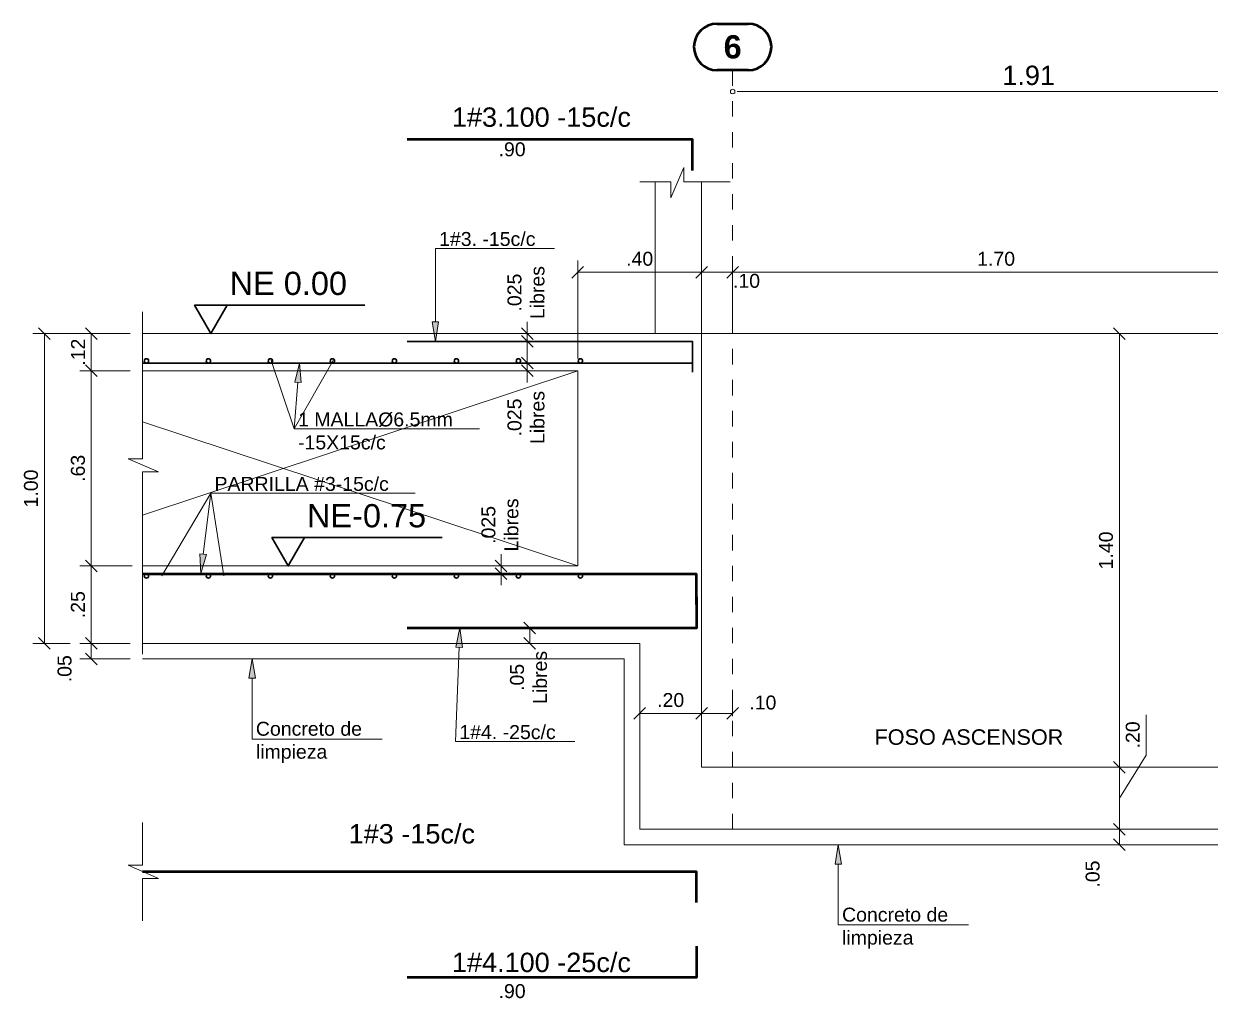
# Model space of a CAD drawing. Header units: metres. Extents: x 1.9 to 93.5, y 3.6 to 60.4.
# Drawn here: x 1.94 to 9.6, y 4.34 to 10.63 of the extents above; entities that cross this region are included whole.
import ezdxf

# ---------------------------------------------------------------- set-up
doc = ezdxf.new("R2010")
doc.units = ezdxf.units.M
doc.linetypes.add('-PYD EJES', pattern=[0.02, 0.0125, -0.0025, 0.0025, -0.0025])
for name, color, linetype, lineweight in [('3059-TOA-LOS-1_4_dwg-1', 7, 'Continuous', 20), ('COTAEJE', 9, 'Continuous', 13), ('COTAEJE-1', 7, 'Continuous', 9), ('COTAS', 9, 'Continuous', 13), ('COTAS-1', 7, 'Continuous', 9), ('EJES', 1, '-PYD EJES', 9), ('LINEAD', 7, 'Continuous', 20), ('REFUERZOM', 2, 'Continuous', 30), ('REFUERZOS', 3, 'Continuous', 50), ('TEXEJES', 3, 'Continuous', 50), ('TEXEJES-1', 7, 'Continuous', 50), ('TEXTOD', 7, 'Continuous', 20), ('TEXTOM', 2, 'Continuous', 30), ('TEXTOM-1', 7, 'Continuous', 30), ('VARIOS', 8, 'Continuous', 9), ('VARIOS-2', 7, 'Continuous', 9)]:
    doc.layers.add(name, color=color, linetype=linetype, lineweight=lineweight)
doc.styles.add('Swis721 Ex BT', font='swisse.ttf', dxfattribs={"height": 0.045})
doc.styles.add('Swis721 Ex BT_1', font='swisse.ttf', dxfattribs={"height": 0.075})
doc.styles.add('Swis721 Ex BT_2', font='swisse.ttf', dxfattribs={"height": 0.0625})
doc.styles.add('Swis721 Ex BT_B', font='swisseb.ttf', dxfattribs={"height": 0.075})
doc.styles.add('Swis721 LtEx BT', font='swissel.ttf', dxfattribs={"height": 0.0625})
doc.styles.add('Swis721 LtEx BT_1', font='swissel.ttf', dxfattribs={"height": 0.045})
doc.styles.add('Swis721 LtEx BT_2', font='swissel.ttf', dxfattribs={"height": 0.05})

# ---------------------------------------------------------------- blocks, each defined once
blk = doc.blocks.new('3059-TOA-LOS-1_4_dwg__U20-4209255-19_ZI_ALL_Estructura_TOA_LOS-1_4')
at = {"layer": 'TEXEJES'}
for p, q in [((-0.1627, -0.0375), (-0.0627, -0.0375)), ((-0.0627, -0.1875), (-0.1627, -0.1875))]:
    blk.add_line(p, q, dxfattribs=at)
for centre, start, end in [((-0.1627, -0.1125), 90, 270), ((-0.0627, -0.1125), 270, 90)]:
    blk.add_arc(centre, 0.075, start, end, dxfattribs=at)
blk = doc.blocks.new('3059-TOA-LOS-1_4_dwg__Dot-4209256-19_ZI_ALL_Estructura_TOA_LOS-1_4')
at = {"layer": 'COTAEJE'}
blk.add_line((-0.5, 0), (-1, 0), dxfattribs=at)
for start, end in [(360, 180), (180, 360)]:
    blk.add_arc((0, 0), 0.25, start, end, dxfattribs=at)
blk = doc.blocks.new('3059-TOA-LOS-1_4_dwg__U23-4209258-19_ZI_ALL_Estructura_TOA_LOS-1_4')
at = {"layer": 'TEXTOM', "flags": 128}
blk.add_lwpolyline([(0.6378, 0.3819), (0.0881, 0.3819), (0.141, 0.2903), (0.1938, 0.3819)], dxfattribs=at)
blk = doc.blocks.new('3059-TOA-LOS-1_4_dwg__Oblique-4209254-19_ZI_ALL_Estructura_TOA_LOS-1_4')
at = {"layer": 'COTAS'}
blk.add_line((-0.5, -0.5), (0.5, 0.5), dxfattribs=at)
blk = doc.blocks.new('3059-TOA-LOS-1_4_dwg__U227-4209261-19_ZI_ALL_Estructura_TOA_LOS-1_4')
at = {"layer": 'REFUERZOM'}
blk.add_circle((0, 0), 0.00702, dxfattribs=at)
blk = doc.blocks.new('3059-TOA-LOS-1_4_dwg__U228-4209262-19_ZI_ALL_Estructura_TOA_LOS-1_4')
for p in [(0, 0), (0.2, 0), (0.4, 0), (0.6, 0), (0.8, 0), (1, 0), (1.2, 0), (1.4, 0)]:
    blk.add_blockref('3059-TOA-LOS-1_4_dwg__U227-4209261-19_ZI_ALL_Estructura_TOA_LOS-1_4', p)
blk = doc.blocks.new('3059-TOA-LOS-1_4_dwg__U229-4209263-19_ZI_ALL_Estructura_TOA_LOS-1_4')
at = {"layer": 'REFUERZOM'}
blk.add_circle((0, 0), 0.00702, dxfattribs=at)
blk = doc.blocks.new('3059-TOA-LOS-1_4_dwg__U230-4209264-19_ZI_ALL_Estructura_TOA_LOS-1_4')
for p in [(0, 0), (0.2, 0), (0.4, 0), (0.6, 0), (0.8, 0), (1, 0), (1.2, 0), (1.4, 0)]:
    blk.add_blockref('3059-TOA-LOS-1_4_dwg__U229-4209263-19_ZI_ALL_Estructura_TOA_LOS-1_4', p)
blk = doc.blocks.new('3059-TOA-LOS-1_4_dwg__Oblique-4209271-19_ZI_ALL_Estructura_TOA_LOS-1_4')
at = {"layer": 'COTAS'}
blk.add_line((-0.5, -0.5), (0.5, 0.5), dxfattribs=at)
blk = doc.blocks.new('3059-TOA-LOS-1_4_dwg_A$C24465bb3-4209274-19_ZI_ALL_Estructura_TOA_LOS-1_4')
at = {"layer": 'COTAEJE'}
for points in [[(-3.8718, -0.5763), (-3.8927, -0.5755), (-3.8799, -0.5134)], [(-4.5399, -0.6759), (-4.5607, -0.6759), (-4.5503, -0.6134)], [(-2.6487, -1.2759), (-2.6695, -1.2759), (-2.6591, -1.2134)]]:
    blk.add_hatch(color=256, dxfattribs=at).paths.add_polyline_path(points)
at = {"layer": 'TEXTOD'}
for points in [[(-3.9592, 0.4116), (-3.9696, 0.4741), (-3.9487, 0.4741)], [(-4.392, 0.2784), (-4.4127, 0.2801), (-4.3974, 0.3416)]]:
    blk.add_hatch(color=256, dxfattribs=at).paths.add_polyline_path(points)
at = {"layer": 'VARIOS'}
blk.add_hatch(color=256, dxfattribs=at).paths.add_polyline_path([(-4.7162, -0.3375), (-4.7188, -0.2742), (-4.6981, -0.2768)])
at = {"layer": 'COTAEJE'}
for p, q in [((-2.97, 1.2179), (-1.12, 1.2179)), ((-3.8927, -0.5755), (-3.8799, -0.5134)), ((-3.8799, -0.5134), (-3.8718, -0.5763)), ((-3.8718, -0.5763), (-3.8927, -0.5755)), ((-4.5607, -0.6759), (-4.5503, -0.6134)), ((-4.5503, -0.6134), (-4.5399, -0.6759)), ((-4.5399, -0.6759), (-4.5607, -0.6759)), ((-2.6695, -1.2759), (-2.6591, -1.2134)), ((-2.6591, -1.2134), (-2.6487, -1.2759)), ((-2.6487, -1.2759), (-2.6695, -1.2759))]:
    blk.add_line(p, q, dxfattribs=at)
at = {"layer": 'COTAEJE', "flags": 128}
for points in [[(-3.8822, -0.5759), (-3.8939, -0.8803), (-3.8839, -0.8803), (-3.509, -0.8803)], [(-4.5503, -0.6759), (-4.5503, -0.8723), (-4.5403, -0.8723), (-4.1305, -0.8723)], [(-2.6591, -1.2759), (-2.6591, -1.4723), (-2.6491, -1.4723), (-2.2393, -1.4723)]]:
    blk.add_lwpolyline(points, dxfattribs=at)
at = {"layer": 'COTAS'}
for p, q in [((-3.5, 0.3566), (-3.5, 0.6723)), ((-4.9981, 0.4366), (-5.2583, 0.4366)), ((-5.2208, 0.4366), (-5.2208, -0.5634)), ((-4.9438, 0.4366), (-5.1068, 0.4366)), ((-3.7033, 0.4366), (-3.6254, 0.4366)), ((-1.7697, 0.4366), (-1.7898, 0.4366)), ((-3.7033, 0.4116), (-3.6254, 0.4116)), ((-3.7033, 0.3416), (-3.6254, 0.3416)), ((-3.7033, 0.3166), (-3.6254, 0.3166)), ((-3.7874, -0.3134), (-3.7095, -0.3134)), ((-3.7874, -0.3384), (-3.7095, -0.3384)), ((-3.6952, -0.5134), (-3.6172, -0.5134)), ((-3.6547, -0.5634), (-3.6547, -0.5134)), ((-5.1372, -0.5634), (-5.2583, -0.5634)), ((-3.6952, -0.5634), (-3.6172, -0.5634)), ((-4.9438, -0.6134), (-5.1068, -0.6134)), ((-3.3, -0.7496), (-3.3, -0.7521)), ((-3, -0.7987), (-3, -0.7521)), ((-1.6803, -1.1634), (-1.7898, -1.1634)), ((-1.7123, -1.1634), (-1.7148, -1.1634)), ((-1.6803, -1.2134), (-1.7898, -1.2134))]:
    blk.add_line(p, q, dxfattribs=at)
at = {"layer": 'COTAS', "flags": 128}
for points in [[(-3.1, 0.6723), (-3.1, 0.4766)], [(-3, 0.6723), (-3, 0.4766)], [(-5.1068, 0.3166), (-4.9438, 0.3166)], [(-5.1068, -0.5634), (-4.9438, -0.5634)], [(-3.1, -0.7521), (-3.1, -0.7496)], [(-1.7898, -0.9634), (-1.7697, -0.9634)]]:
    blk.add_lwpolyline(points, close=True, dxfattribs=at)
for points in [[(-3.5, 0.6348), (-3.1, 0.6348), (-3, 0.6348), (-1.3, 0.6348), (-1.09, 0.6348), (-0.9, 0.6348)], [(-3.6629, 0.3741), (-3.6629, 0.4116), (-3.6629, 0.4366), (-3.6629, 0.4741)], [(-5.0693, 0.4366), (-5.0693, 0.3166), (-5.0693, -0.3134), (-5.0693, -0.5634), (-5.0693, -0.6134)], [(-1.7523, 0.4366), (-1.7523, -0.9634), (-1.7523, -1.1634), (-1.7523, -1.2134)], [(-3.6629, 0.3791), (-3.6629, 0.3416), (-3.6629, 0.3166), (-3.6629, 0.2791)], [(-3.747, -0.3759), (-3.747, -0.3384), (-3.747, -0.3134), (-3.747, -0.2759)], [(-4.9438, -0.3134), (-5.1068, -0.3134), (-4.9372, -0.3134)], [(-3.3, -0.7896), (-3.1, -0.7896), (-3, -0.7896)], [(-1.7523, -1.0634), (-1.666, -0.9239), (-1.666, -0.7937)]]:
    blk.add_lwpolyline(points, dxfattribs=at)
at = {"layer": 'EJES'}
blk.add_line((-3, 1.2869), (-3, -1.1634), dxfattribs=at)
at = {"layer": 'LINEAD', "flags": 128}
for points in [[(-3.1, 0.9256), (-3.1, 0.4366), (-3.25, 0.4366), (-3.25, 0.9262)], [(4.7185, 0.4366), (-1.3, 0.4366), (-1.3, -0.9634), (-3.1, -0.9634), (-3.1, 0.4366), (-4.9038, 0.4366)], [(-4.9038, 0.3166), (-3.5, 0.3166), (-3.5, -0.3134), (-4.9038, -0.3134)], [(-4.9038, -0.5634), (-3.3, -0.5634), (-3.3, -1.1634), (-1.11, -1.1634), (-1.11, -0.5634), (4.7185, -0.5634)]]:
    blk.add_lwpolyline(points, dxfattribs=at)
at = {"layer": 'REFUERZOM'}
blk.add_line((-4.9038, 0.3416), (-3.13, 0.3416), dxfattribs=at)
at = {"layer": 'REFUERZOM', "flags": 128}
blk.add_lwpolyline([(-3.13, 0.3116), (-3.13, 0.3992), (-3.13, 0.4116), (-4.05, 0.4116)], dxfattribs=at)
at = {"layer": 'REFUERZOS', "flags": 128}
for points in [[(-3.13, 0.963), (-3.13, 1.0507), (-3.13, 1.063), (-4.05, 1.063)], [(-4.9038, -0.3384), (-3.1175, -0.3384), (-3.1175, -0.4384)], [(-4.05, -0.5134), (-3.1156, -0.5134), (-3.1156, -0.4134)], [(-4.9038, -1.2994), (-3.1175, -1.2994), (-3.1175, -1.3994)], [(-4.05, -1.6406), (-3.1156, -1.6406), (-3.1156, -1.5406)]]:
    blk.add_lwpolyline(points, dxfattribs=at)
at = {"layer": 'TEXTOD'}
for p, q in [((-3.9592, 0.4116), (-3.9696, 0.4741)), ((-3.9696, 0.4741), (-3.9487, 0.4741)), ((-3.9487, 0.4741), (-3.9592, 0.4116)), ((-4.4127, 0.2801), (-4.3974, 0.3416)), ((-4.3974, 0.3416), (-4.392, 0.2784)), ((-4.392, 0.2784), (-4.4127, 0.2801))]:
    blk.add_line(p, q, dxfattribs=at)
at = {"layer": 'TEXTOD', "flags": 128}
for points in [[(-3.9592, 0.4741), (-3.9592, 0.7115), (-3.9492, 0.7115), (-3.5743, 0.7115)], [(-4.289, 0.3495), (-4.4143, 0.1292), (-4.489, 0.3495)], [(-4.4024, 0.2793), (-4.4143, 0.1292), (-4.4043, 0.1292), (-3.8172, 0.1292)]]:
    blk.add_lwpolyline(points, dxfattribs=at)
at = {"layer": 'VARIOS'}
for p, q in [((-3.1, 0.4366), (-1.31, 0.4366)), ((-4.9038, -0.1496), (-3.5, 0.3166)), ((-4.9038, 0.1515), (-3.5, -0.3134)), ((-4.7162, -0.3375), (-4.7188, -0.2742)), ((-4.7188, -0.2742), (-4.6981, -0.2768)), ((-4.6981, -0.2768), (-4.7162, -0.3375))]:
    blk.add_line(p, q, dxfattribs=at)
at = {"layer": 'VARIOS', "flags": 128}
for points in [[(-3.3, 0.9262), (-3.2, 0.9262), (-3.2, 0.8748), (-3.1576, 0.9731), (-3.1576, 0.9262), (-3.0085, 0.9262)], [(-4.9038, -0.5978), (-4.9038, -0.0097), (-4.8525, -0.0097), (-4.9507, 0.0327), (-4.9038, 0.0327), (-4.9038, 0.5071)], [(-4.6422, -0.3454), (-4.6838, -0.079), (-4.8422, -0.3454)], [(-4.7084, -0.2755), (-4.6838, -0.079), (-4.6738, -0.079), (-4.0245, -0.079)], [(-4.9038, -0.6134), (-3.35, -0.6134), (-3.35, -1.2134), (-1.06, -1.2134), (-1.06, -0.6134), (4.7185, -0.6134)], [(-4.9038, -1.4594), (-4.9038, -1.3221), (-4.8525, -1.3221), (-4.9507, -1.2797), (-4.9038, -1.2797), (-4.9038, -1.1418)]]:
    blk.add_lwpolyline(points, dxfattribs=at)
for name, p in [('3059-TOA-LOS-1_4_dwg__U20-4209255-19_ZI_ALL_Estructura_TOA_LOS-1_4', (-2.8873, 1.4744)), ('3059-TOA-LOS-1_4_dwg__U23-4209258-19_ZI_ALL_Estructura_TOA_LOS-1_4', (-4.8243, 0.1462)), ('3059-TOA-LOS-1_4_dwg__U23-4209258-19_ZI_ALL_Estructura_TOA_LOS-1_4', (-4.5748, -0.6038))]:
    blk.add_blockref(name, p)
for name, p, xscale, yscale, zscale, rotation in [('3059-TOA-LOS-1_4_dwg__Dot-4209256-19_ZI_ALL_Estructura_TOA_LOS-1_4', (-3, 1.2179), 0.03, 0.03, 0.03, 180), ('3059-TOA-LOS-1_4_dwg__Oblique-4209254-19_ZI_ALL_Estructura_TOA_LOS-1_4', (-3.5, 0.6348), 0.0375, 0.0375, 0.0375, 180), ('3059-TOA-LOS-1_4_dwg__Oblique-4209254-19_ZI_ALL_Estructura_TOA_LOS-1_4', (-3.1, 0.6348), 0.0375, 0.0375, 0.0375, 180), ('3059-TOA-LOS-1_4_dwg__Oblique-4209254-19_ZI_ALL_Estructura_TOA_LOS-1_4', (-3, 0.6348), 0.0375, 0.0375, 0.0375, 180), ('3059-TOA-LOS-1_4_dwg__Oblique-4209254-19_ZI_ALL_Estructura_TOA_LOS-1_4', (-5.2208, 0.4366), 0.0375, 0.0375, 0.0375, 90), ('3059-TOA-LOS-1_4_dwg__Oblique-4209254-19_ZI_ALL_Estructura_TOA_LOS-1_4', (-5.0693, 0.4366), 0.0375, 0.0375, 0.0375, 90), ('3059-TOA-LOS-1_4_dwg__Oblique-4209254-19_ZI_ALL_Estructura_TOA_LOS-1_4', (-3.6629, 0.4366), 0.0375, 0.0375, 0.0375, 270), ('3059-TOA-LOS-1_4_dwg__Oblique-4209254-19_ZI_ALL_Estructura_TOA_LOS-1_4', (-3.6629, 0.4116), 0.0375, 0.0375, 0.0375, 90), ('3059-TOA-LOS-1_4_dwg__Oblique-4209254-19_ZI_ALL_Estructura_TOA_LOS-1_4', (-1.7523, 0.4366), 0.0375, 0.0375, 0.0375, 90), ('3059-TOA-LOS-1_4_dwg__Oblique-4209254-19_ZI_ALL_Estructura_TOA_LOS-1_4', (-3.6629, 0.3416), 0.0375, 0.0375, 0.0375, 270), ('3059-TOA-LOS-1_4_dwg__Oblique-4209254-19_ZI_ALL_Estructura_TOA_LOS-1_4', (-5.0693, 0.3166), 0.0375, 0.0375, 0.0375, 270), ('3059-TOA-LOS-1_4_dwg__Oblique-4209254-19_ZI_ALL_Estructura_TOA_LOS-1_4', (-5.0693, 0.3166), 0.0375, 0.0375, 0.0375, 90), ('3059-TOA-LOS-1_4_dwg__Oblique-4209254-19_ZI_ALL_Estructura_TOA_LOS-1_4', (-3.6629, 0.3166), 0.0375, 0.0375, 0.0375, 90), ('3059-TOA-LOS-1_4_dwg__Oblique-4209254-19_ZI_ALL_Estructura_TOA_LOS-1_4', (-5.0693, -0.3134), 0.0375, 0.0375, 0.0375, 270), ('3059-TOA-LOS-1_4_dwg__Oblique-4209254-19_ZI_ALL_Estructura_TOA_LOS-1_4', (-5.0693, -0.3134), 0.0375, 0.0375, 0.0375, 90), ('3059-TOA-LOS-1_4_dwg__Oblique-4209254-19_ZI_ALL_Estructura_TOA_LOS-1_4', (-3.747, -0.3134), 0.0375, 0.0375, 0.0375, 270), ('3059-TOA-LOS-1_4_dwg__Oblique-4209254-19_ZI_ALL_Estructura_TOA_LOS-1_4', (-3.747, -0.3384), 0.0375, 0.0375, 0.0375, 90), ('3059-TOA-LOS-1_4_dwg__Oblique-4209254-19_ZI_ALL_Estructura_TOA_LOS-1_4', (-3.6547, -0.5134), 0.0375, 0.0375, 0.0375, 90), ('3059-TOA-LOS-1_4_dwg__Oblique-4209254-19_ZI_ALL_Estructura_TOA_LOS-1_4', (-5.2208, -0.5634), 0.0375, 0.0375, 0.0375, 270), ('3059-TOA-LOS-1_4_dwg__Oblique-4209254-19_ZI_ALL_Estructura_TOA_LOS-1_4', (-5.0693, -0.5634), 0.0375, 0.0375, 0.0375, 270), ('3059-TOA-LOS-1_4_dwg__Oblique-4209254-19_ZI_ALL_Estructura_TOA_LOS-1_4', (-5.0693, -0.5634), 0.0375, 0.0375, 0.0375, 90), ('3059-TOA-LOS-1_4_dwg__Oblique-4209254-19_ZI_ALL_Estructura_TOA_LOS-1_4', (-3.6547, -0.5634), 0.0375, 0.0375, 0.0375, 270), ('3059-TOA-LOS-1_4_dwg__Oblique-4209254-19_ZI_ALL_Estructura_TOA_LOS-1_4', (-5.0693, -0.6134), 0.0375, 0.0375, 0.0375, 270), ('3059-TOA-LOS-1_4_dwg__Oblique-4209271-19_ZI_ALL_Estructura_TOA_LOS-1_4', (-3.3, -0.7896), 0.0375, 0.0375, 0.0375, 180), ('3059-TOA-LOS-1_4_dwg__Oblique-4209271-19_ZI_ALL_Estructura_TOA_LOS-1_4', (-3.1, -0.7896), 0.0375, 0.0375, 0.0375, 180), ('3059-TOA-LOS-1_4_dwg__Oblique-4209254-19_ZI_ALL_Estructura_TOA_LOS-1_4', (-1.7523, -0.9634), 0.0375, 0.0375, 0.0375, 270), ('3059-TOA-LOS-1_4_dwg__Oblique-4209254-19_ZI_ALL_Estructura_TOA_LOS-1_4', (-1.7523, -0.9634), 0.0375, 0.0375, 0.0375, 90), ('3059-TOA-LOS-1_4_dwg__Oblique-4209254-19_ZI_ALL_Estructura_TOA_LOS-1_4', (-1.7523, -1.1634), 0.0375, 0.0375, 0.0375, 270), ('3059-TOA-LOS-1_4_dwg__Oblique-4209254-19_ZI_ALL_Estructura_TOA_LOS-1_4', (-1.7523, -1.1634), 0.0375, 0.0375, 0.0375, 90), ('3059-TOA-LOS-1_4_dwg__Oblique-4209254-19_ZI_ALL_Estructura_TOA_LOS-1_4', (-1.7523, -1.2134), 0.0375, 0.0375, 0.0375, 270)]:
    blk.add_blockref(name, p, dxfattribs=dict(xscale=xscale, yscale=yscale, zscale=zscale, rotation=rotation))
at = {"xscale": 0.0375, "yscale": 0.0375, "zscale": 0.0375}
for name, p in [('3059-TOA-LOS-1_4_dwg__Oblique-4209254-19_ZI_ALL_Estructura_TOA_LOS-1_4', (-3.1, 0.6348)), ('3059-TOA-LOS-1_4_dwg__Oblique-4209254-19_ZI_ALL_Estructura_TOA_LOS-1_4', (-3, 0.6348)), ('3059-TOA-LOS-1_4_dwg__Oblique-4209271-19_ZI_ALL_Estructura_TOA_LOS-1_4', (-3.1, -0.7896)), ('3059-TOA-LOS-1_4_dwg__Oblique-4209271-19_ZI_ALL_Estructura_TOA_LOS-1_4', (-3, -0.7896))]:
    blk.add_blockref(name, p, dxfattribs=at)
at = {"extrusion": (0, 0, -1), "zscale": -1}
blk.add_blockref('3059-TOA-LOS-1_4_dwg__U228-4209262-19_ZI_ALL_Estructura_TOA_LOS-1_4', (3.4913, 0.3486), dxfattribs=at)
at = {"rotation": 180}
blk.add_blockref('3059-TOA-LOS-1_4_dwg__U230-4209264-19_ZI_ALL_Estructura_TOA_LOS-1_4', (-3.4913, -0.3454), dxfattribs=at)
at = {"layer": 'COTAEJE-1'}
for s, insert, char_height, width, attachment_point, line_spacing_factor, style in [('1.91', (-2.045, 1.3015), 0.0625, 0.23579, 2, 0.989083, 'Swis721 LtEx BT'), ('.90', (-3.7553, 1.054), 0.045, 0.124195, 1, 0.989072, 'Swis721 Ex BT'), ('Concreto de\\Plimpieza', (-4.5383, -0.8165), 0.045, 0.495071, 1, 0.989072, 'Swis721 Ex BT'), ('1#4. -25c/c', (-3.8819, -0.8273), 0.045, 0.456901, 1, 0.989072, 'Swis721 Ex BT'), ('Concreto de\\Plimpieza', (-2.6471, -1.4165), 0.045, 0.495071, 1, 0.989072, 'Swis721 Ex BT'), ('.90', (-3.7553, -1.6634), 0.045, 0.124195, 1, 0.989072, 'Swis721 Ex BT')]:
    blk.add_mtext(s, dxfattribs=dict(at, insert=insert, char_height=char_height, width=width, attachment_point=attachment_point, line_spacing_factor=line_spacing_factor, style=style))
at = {"layer": 'COTAS-1', "char_height": 0.045, "attachment_point": 2, "line_spacing_factor": 0.989083, "style": 'Swis721 LtEx BT_1'}
for s, insert, width in [('.40', (-3.3, 0.7007), 0.121347), ('1.70', (-2.15, 0.7007), 0.169771), ('.10', (-2.9553, 0.6294), 0.121347), ('.20', (-3.2, -0.7237), 0.121347), ('.10', (-2.9027, -0.7318), 0.121347)]:
    blk.add_mtext(s, dxfattribs=dict(at, insert=insert, width=width))
at = {"layer": 'COTAS-1', "char_height": 0.045, "attachment_point": 2, "rotation": 90, "line_spacing_factor": 0.989083, "style": 'Swis721 LtEx BT_1'}
for s, insert, width in [('.025\\PLibres', (-3.7266, 0.569), 0.234717), ('.12', (-5.1345, 0.3766), 0.121347), ('.025\\PLibres', (-3.7266, 0.1658), 0.234717), ('.63', (-5.1351, 0.0016), 0.121347), ('1.00', (-5.2866, -0.0634), 0.169771), ('.025\\PLibres', (-3.8107, -0.181), 0.234717), ('1.40', (-1.8181, -0.2634), 0.169771), ('.25', (-5.1351, -0.4384), 0.121347), ('.05', (-5.1782, -0.6452), 0.121347), ('.05\\PLibres', (-3.7184, -0.6732), 0.234717), ('.20', (-1.7318, -0.8588), 0.121347), ('.05', (-1.8612, -1.308), 0.121347)]:
    blk.add_mtext(s, dxfattribs=dict(at, insert=insert, width=width))
at = {"layer": 'TEXEJES-1', "insert": (-3, 1.3998), "char_height": 0.075, "width": 0.090201, "attachment_point": 2, "line_spacing_factor": 0.989072, "style": 'Swis721 Ex BT_B'}
blk.add_mtext('\\fSwis721 Ex BT|b1|i0|c0|p34|;6', dxfattribs=at)
at = {"layer": 'TEXTOD', "attachment_point": 1}
for s, insert, char_height, width, line_spacing_factor, style in [('1#3. -15c/c', (-3.9472, 0.7645), 0.045, 0.456901, 0.989072, 'Swis721 Ex BT'), ('1 MALLAØ6.5mm\\P-15X15c/c', (-4.4023, 0.182), 0.045, 0.712127, 0.989072, 'Swis721 Ex BT'), ('FOSO ASCENSOR', (-2.5423, -0.8408), 0.05, 0.79758, 0.989083, 'Swis721 LtEx BT_2')]:
    blk.add_mtext(s, dxfattribs=dict(at, insert=insert, char_height=char_height, width=width, line_spacing_factor=line_spacing_factor, style=style))
at = {"layer": 'TEXTOM', "char_height": 0.0625, "attachment_point": 1, "line_spacing_factor": 0.989072, "style": 'Swis721 Ex BT_2'}
for s, insert, width in [('1#3.100 -15c/c', (-3.9058, 1.1667), 0.841091), ('1#3 -15c/c', (-4.2389, -1.1468), 0.599762), ('1#4.100 -25c/c', (-3.9058, -1.5619), 0.841091)]:
    blk.add_mtext(s, dxfattribs=dict(at, insert=insert, width=width))
at = {"layer": 'TEXTOM-1', "char_height": 0.075, "attachment_point": 1, "line_spacing_factor": 0.989072, "style": 'Swis721 Ex BT_1'}
for s, insert, width in [('NE 0.00', (-4.6229, 0.6362), 0.526963), ('NE-0.75', (-4.3734, -0.1138), 0.543105)]:
    blk.add_mtext(s, dxfattribs=dict(at, insert=insert, width=width))
at = {"layer": 'VARIOS-2', "insert": (-4.6718, -0.0261), "char_height": 0.045, "width": 0.78334, "attachment_point": 1, "line_spacing_factor": 0.989072, "style": 'Swis721 Ex BT'}
blk.add_mtext('PARRILLA #3-15c/c', dxfattribs=at)
blk = doc.blocks.new('3059-TOA-LOS-1_4_dwg-4060731-19_ZI_ALL_Estructura_TOA_LOS-1_4')
at = {"xscale": 2, "yscale": 2, "zscale": 2}
blk.add_blockref('3059-TOA-LOS-1_4_dwg_A$C24465bb3-4209274-19_ZI_ALL_Estructura_TOA_LOS-1_4', (12.5143, 7.7551), dxfattribs=at)

msp = doc.modelspace()

# ---------------------------------------------------------------- block references
at = {"layer": '3059-TOA-LOS-1_4_dwg-1'}
msp.add_blockref('3059-TOA-LOS-1_4_dwg-4060731-19_ZI_ALL_Estructura_TOA_LOS-1_4', (0, 0), dxfattribs=at)

doc.saveas('drawing.dxf')
